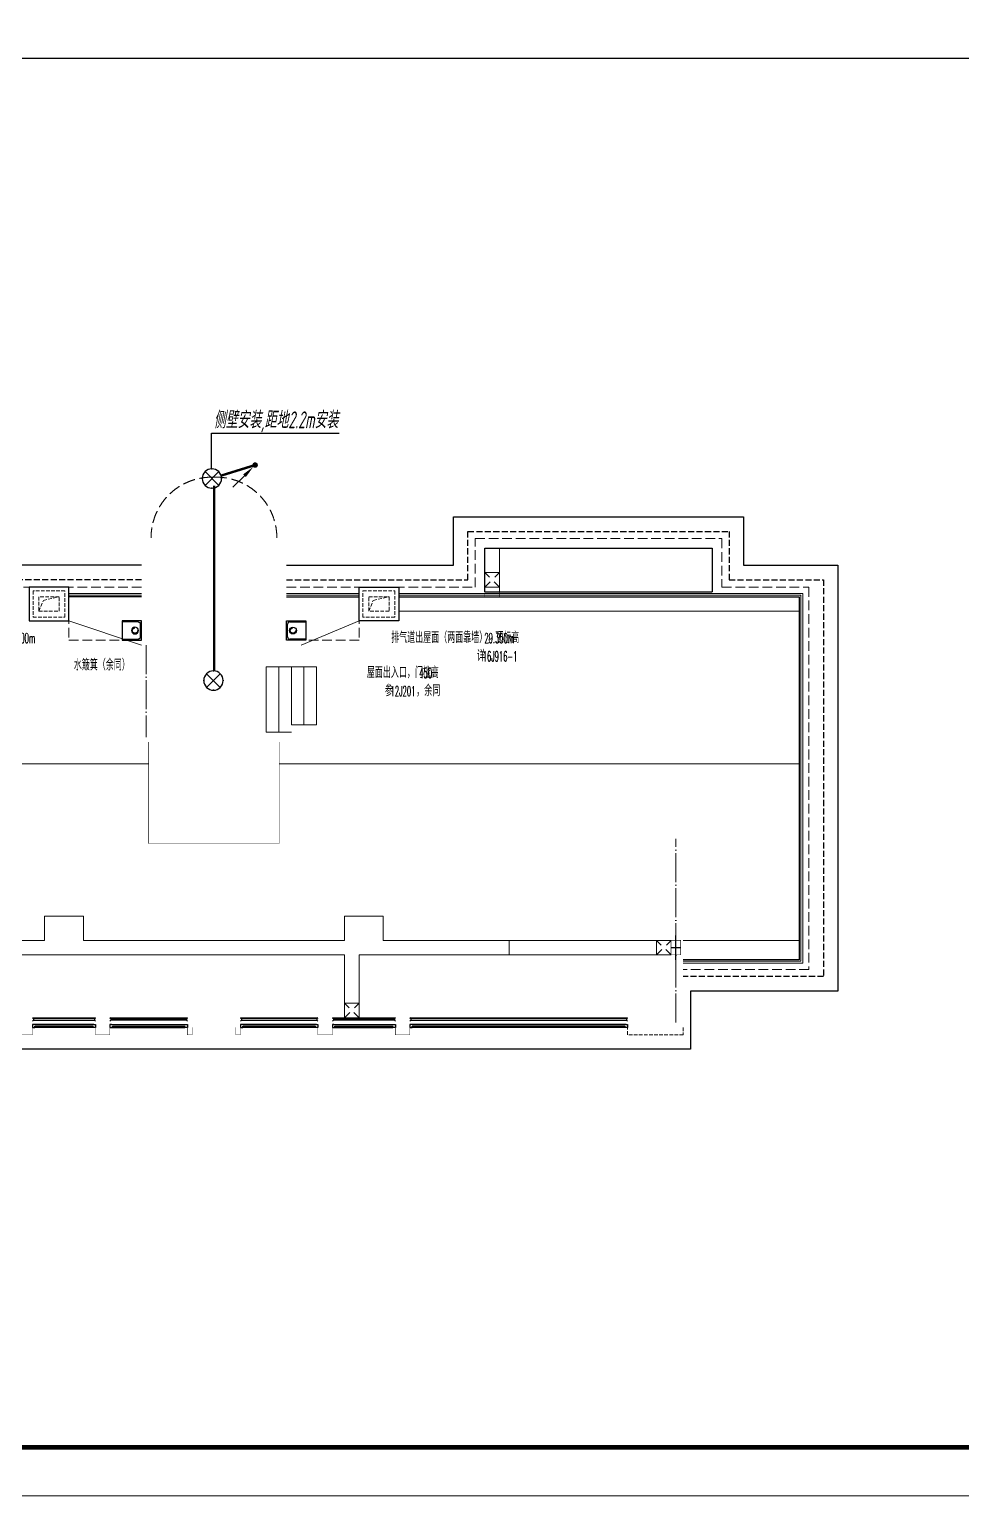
# Model space of a CAD drawing. Extents: x 5031545 to 5313844, y -886381 to -283477.
# Drawn here: x 5109229 to 5128503, y -886381 to -856082 of the extents above; entities that cross this region are included whole.
import ezdxf
from ezdxf.enums import TextEntityAlignment as Align

# ---------------------------------------------------------------- set-up
doc = ezdxf.new("R2010")
doc.units = 0
doc.header["$LTSCALE"] = 1000
doc.header["$MEASUREMENT"] = 0
for name, pattern in [('#P_--_20B1_001_t3$0$DASH', [0.35, 0.25, -0.1]), ('$1$DASH', [0.35, 0.25, -0.1]), ('__DASH', [0.35, 0.25, -0.1]), ('DASH', [0.35, 0.25, -0.1]), ('DOTE', [2.42, 2, -0.2, 0.02, -0.2])]:
    doc.linetypes.add(name, pattern=pattern)
doc.layers.get('0').update_dxf_attribs({"linetype": 'CONTINUOUS'})
for name, color, linetype in [('!!电气', 1, 'CONTINUOUS'), ('$RECOVER_210609100354-0', 7, 'CONTINUOUS'), ('3-栏杆1', 252, 'CONTINUOUS'), ('DIM-照明', 7, 'CONTINUOUS'), ('EQUIP-照明', 3, 'CONTINUOUS'), ('LWIRE', 4, 'CONTINUOUS'), ('ROOF', 183, 'CONTINUOUS'), ('VPIPE-雨水', 4, 'DASH'), ('WIRE-照明', 2, 'CONTINUOUS'), ('机电标识类', 1, 'CONTINUOUS'), ('污水', 3, 'CONTINUOUS'), ('看线', 185, 'CONTINUOUS'), ('管', 193, 'CONTINUOUS'), ('铝合金', 144, 'CONTINUOUS')]:
    doc.layers.add(name, color=color, linetype=linetype)
for name, color, linetype, lineweight in [('DOTE', 19, 'DOTE', 9), ('PUB_TEXT', 7, 'CONTINUOUS', 20), ('STAIR', 252, 'CONTINUOUS', 20), ('图框', 147, 'CONTINUOUS', 20), ('平面-分水线', 189, 'CONTINUOUS', 15), ('平面-排水沟', 86, 'CONTINUOUS', 15), ('平面-栏杆', 56, 'CONTINUOUS', 15), ('平面-看线', 252, 'CONTINUOUS', 15), ('线脚', 6, 'CONTINUOUS', 15)]:
    doc.layers.add(name, color=color, linetype=linetype, lineweight=lineweight)
doc.styles.add('_TCH_DIM', font='SIMPLEX', dxfattribs={"bigfont": 'GBCBIG'})
doc.styles.add('_TEL_DIM', font='simplex.shx', dxfattribs={"width": 0.8, "height": 3.5, "bigfont": 'hztxt.shx'})
doc.styles.add('HZTXT', font='gbeitc.shx', dxfattribs={"width": 0.8, "height": 400, "bigfont": 'hztxt.shx'})
doc.styles.get("Standard").update_dxf_attribs({"font": 'gbenor.shx', "bigfont": 'gbcbig.shx'})

# ---------------------------------------------------------------- blocks, each defined once
blk = doc.blocks.new('R5T6Y7TRF')
at = {"layer": '平面-分水线', "color": 252, "elevation": -134}
blk.add_lwpolyline([(392485, -26438), (392785, -26438), (392785, -26738), (392485, -26738)], close=True, dxfattribs=at)
for points in [[(392485, -26438), (392582, -26534)], [(392485, -26738), (392593, -26629)], [(392676, -26629), (392785, -26738)], [(392688, -26534), (392785, -26438)]]:
    blk.add_lwpolyline(points, dxfattribs=at)
blk = doc.blocks.new('A$C3EB2330C')
at = {"layer": '管'}
for p, q in [((0, 380), (330, 380)), ((380, 330), (380, 70)), ((330, 20), (0, 20))]:
    blk.add_line(p, q, dxfattribs=at)
blk.add_lwpolyline([(400, 400), (400, 0), (0, 0), (0, 400)], close=True, dxfattribs=at)
for centre, start, end in [((330, 330), 0, 90), ((330, 70), 270, 360)]:
    blk.add_arc(centre, 50, start, end, dxfattribs=at)
blk.add_ellipse((267, 200), major_axis=(-49.5, -49.5), ratio=1, start_param=-0.785398, end_param=5.497787, dxfattribs=at)
blk = doc.blocks.new('GDGDGDGRGD')
at = {"linetype": '__DASH', "ltscale": 0.1}
blk.add_wipeout([(428917, 296115), (428717, 296115), (428717, 295815), (428917, 295815)], dxfattribs=at).dxf.layer = '污水'
at = {"layer": '机电标识类', "color": 250, "linetype": 'DASH', "ltscale": 400}
for p, q in [((428817, 295715), (428817, 296215)), ((428917, 295965), (428717, 295965))]:
    blk.add_line(p, q, dxfattribs=at)
at = {"layer": '污水', "linetype": '__DASH', "ltscale": 0.1, "const_width": 10}
blk.add_lwpolyline([(428917, 296115), (428717, 296115), (428717, 295815), (428917, 295815)], close=True, dxfattribs=at)
blk = doc.blocks.new('$equip$00002539')
for p, q in [((-0.354, 0.354), (0.354, -0.354)), ((0.354, 0.354), (-0.354, -0.354))]:
    blk.add_line(p, q)
at = {"const_width": 0.032}
blk.add_lwpolyline([(-0.5, 0, 1), (0.5, 0, 1), (-0.5, 0, 0.911406)], format="xyb", dxfattribs=at)
blk.add_circle((0, 0), 0.5)
for p in [(-0.5, 0), (0, 0.5), (0.5, 0), (0, -0.5)]:
    blk.add_point(p)
at = {"color": 7, "style": '_TEL_DIM', "flags": 1}
blk.add_attdef('A', text='', height=0.00002, dxfattribs=at).set_placement((0, 0), align=Align.MIDDLE_CENTER)
blk = doc.blocks.new('$TelecSys$00000081')
for p, q in [((0.104, 0.104), (0.104, 0.104)), ((-1.15, -1.15), (-0.55, -0.55)), ((-0.104, -0.104), (-0.104, -0.104))]:
    blk.add_line(p, q)
at = {"const_width": 0.142}
blk.add_lwpolyline([(0.071, 0, 1), (-0.071, 0, 1)], format="xyb", close=True, dxfattribs=at)
blk.add_solid([(-0.62, -0.48), (-0.48, -0.62), (-0.1, -0.1)])
at = {"width": 0.8, "flags": 9}
blk.add_attdef('A', (0, 0), '', height=0.00002, rotation=180, dxfattribs=at)

msp = doc.modelspace()

# ---------------------------------------------------------------- linework, layer by layer
at = {"layer": '!!电气', "color": 6}
msp.add_line((5064043.6, -856681), (5137643.6, -856681), dxfattribs=at)
at = {"layer": '!!电气', "color": 7}
msp.add_lwpolyline([(5112996, -865163.4), (5112996, -864428.7), (5115636.9, -864428.7)], dxfattribs=at)
at = {"layer": '$RECOVER_210609100354-0', "color": 252, "const_width": 8}
for points in [[(5114396.1, -870806.3), (5114396.1, -872906.3), (5111696.1, -872906.3), (5111696.1, -870806.3)], [(5108996.1, -876706.3), (5108996.1, -876856.3), (5109296.1, -876856.3), (5109296.1, -876706.3)], [(5110596.1, -876706.3), (5110596.1, -876856.3), (5110896.1, -876856.3), (5110896.1, -876706.3)], [(5115496.1, -876706.3), (5115496.1, -876856.3), (5115196.1, -876856.3), (5115196.1, -876706.3)], [(5117096.1, -876706.3), (5117096.1, -876856.3), (5116796.1, -876856.3), (5116796.1, -876706.3)]]:
    msp.add_lwpolyline(points, dxfattribs=at)
at = {"color": 252}
for points in [[(5110046.1, -867606.3), (5109226.1, -867606.3), (5109226.1, -868306.3), (5110046.1, -868306.3)], [(5116046.1, -867606.3), (5116866.1, -867606.3), (5116866.1, -868306.3), (5116046.1, -868306.3)]]:
    msp.add_lwpolyline(points, close=True, dxfattribs=at)
at = {"color": 252, "const_width": 8}
for points in [[(5112496.1, -876706.3), (5112496.1, -876856.3), (5112596.1, -876856.3), (5112596.1, -876706.3)], [(5113596.1, -876706.3), (5113596.1, -876856.3), (5113496.1, -876856.3), (5113496.1, -876706.3)]]:
    msp.add_lwpolyline(points, dxfattribs=at)
at = {"layer": '3-栏杆1', "color": 252}
for p, q in [((5109296.1, -876506.3), (5109316.4, -876524.1)), ((5110575.8, -876524.1), (5109316.4, -876524.1)), ((5109316.4, -876524.1), (5109316.4, -876553.3)), ((5110575.8, -876524.1), (5110596.1, -876506.3)), ((5110596.1, -876506.3), (5110575.8, -876524.1)), ((5110575.8, -876524.1), (5110575.8, -876553.3)), ((5110916.4, -876524.1), (5110896.1, -876506.3)), ((5110896.1, -876506.3), (5110916.4, -876524.1)), ((5110916.4, -876524.1), (5112475.8, -876524.1)), ((5110916.4, -876524.1), (5110916.4, -876553.3)), ((5112475.8, -876524.1), (5112496.1, -876506.3)), ((5112496.1, -876506.3), (5112475.8, -876524.1)), ((5112475.8, -876524.1), (5112475.8, -876553.4)), ((5113616.4, -876524.1), (5113596.1, -876506.3)), ((5113596.1, -876506.3), (5113616.4, -876524.1)), ((5115175.8, -876524.1), (5113616.4, -876524.1)), ((5113616.4, -876524.1), (5113616.4, -876553.4)), ((5115175.8, -876524.1), (5115196.1, -876506.3)), ((5115196.1, -876506.3), (5115175.8, -876524.1)), ((5115175.8, -876524.1), (5115175.8, -876553.4)), ((5115516.4, -876524.1), (5115496.1, -876506.3)), ((5115496.1, -876506.3), (5115516.4, -876524.1)), ((5115516.4, -876524.1), (5116775.8, -876524.1)), ((5115516.4, -876524.1), (5115516.4, -876553.4)), ((5116796.1, -876506.3), (5116775.8, -876524.1)), ((5116775.8, -876524.1), (5116775.8, -876553.4)), ((5117116.4, -876524.1), (5117096.1, -876506.3)), ((5117096.1, -876506.3), (5117116.4, -876524.1)), ((5121575.8, -876524.1), (5117116.4, -876524.1)), ((5117116.4, -876524.1), (5117116.4, -876553.4)), ((5121575.8, -876524.1), (5121596.1, -876506.3)), ((5121596.1, -876506.3), (5121575.8, -876524.1)), ((5121575.8, -876524.1), (5121575.8, -876553.4)), ((5109296.1, -876573.2), (5109316.4, -876553.3)), ((5109316.4, -876553.4), (5110575.8, -876553.4)), ((5110575.8, -876553.3), (5110596.1, -876573.2)), ((5110596.1, -876573.2), (5110575.8, -876553.3)), ((5110916.4, -876553.3), (5110896.1, -876573.2)), ((5110896.1, -876573.2), (5110916.4, -876553.3)), ((5112475.8, -876553.4), (5110916.4, -876553.4)), ((5112496.1, -876573.2), (5112475.8, -876553.4)), ((5113596.1, -876573.2), (5113616.4, -876553.4)), ((5113616.4, -876553.4), (5115175.8, -876553.4)), ((5115175.8, -876553.4), (5115196.1, -876573.2)), ((5115196.1, -876573.2), (5115175.8, -876553.4)), ((5115516.4, -876553.4), (5115496.1, -876573.2)), ((5115496.1, -876573.2), (5115516.4, -876553.4)), ((5116775.8, -876553.4), (5115516.4, -876553.4)), ((5116796.1, -876573.2), (5116775.8, -876553.4)), ((5117096.1, -876573.2), (5117116.4, -876553.4)), ((5117116.4, -876553.4), (5121575.8, -876553.4)), ((5121575.8, -876553.4), (5121596.1, -876573.2)), ((5121596.1, -876573.2), (5121575.8, -876553.4))]:
    msp.add_line(p, q, dxfattribs=at)
at = {"layer": 'DOTE', "color": 252, "linetype": 'DOTE', "ltscale": 0.3}
for p, q in [((5111646.1, -868806.3), (5111646.1, -870706.3)), ((5122596.1, -876606.3), (5122596.1, -872806.3))]:
    msp.add_line(p, q, dxfattribs=at)
at = {"layer": 'ROOF', "color": 252, "ltscale": 0.8}
for p, q in [((5118646.1, -867706.3), (5123346.1, -867706.3)), ((5118646.1, -867806.3), (5123346.1, -867806.3))]:
    msp.add_line(p, q, dxfattribs=at)
for points in [[(5111546.1, -867156.3), (5108096.1, -867156.3), (5108096.1, -866156.3), (5102096.1, -866156.3), (5102096.1, -867156.3), (5100846.1, -867156.3)], [(5114546.1, -867156.3), (5117996.1, -867156.3), (5117996.1, -866156.3), (5123996.1, -866156.3), (5123996.1, -867156.3), (5125946.1, -867156.3), (5125946.1, -875956.3), (5122896.1, -875956.3)], [(5118646.1, -867706.3), (5118646.1, -866806.3), (5123346.1, -866806.3), (5123346.1, -867706.3)], [(5111546.1, -867806.3), (5110046.1, -867806.3)], [(5114546.1, -867806.3), (5116046.1, -867806.3)], [(5116866.1, -867806.3), (5118646.1, -867806.3)]]:
    msp.add_lwpolyline(points, dxfattribs=at)
at = {"layer": 'STAIR', "color": 252}
msp.add_line((5114646.1, -870456.3), (5114646.1, -869256.3), dxfattribs=at)
at = {"layer": 'STAIR', "color": 252, "linetype": 'DASH'}
msp.add_lwpolyline([(5114346.1, -866586.3, 0.4142136), (5113096.1, -865336.3), (5112996.1, -865336.3, 0.4142136), (5111746.1, -866586.3)], format="xyb", dxfattribs=at)
at = {"layer": 'STAIR', "color": 252}
for points in [[(5114386.1, -869256.3), (5114126.1, -869256.3), (5114126.1, -870606.3), (5114386.1, -870606.3)], [(5114646.1, -869256.3), (5114386.1, -869256.3), (5114386.1, -870606.3), (5114646.1, -870606.3)], [(5114646.1, -869256.3), (5114906.1, -869256.3), (5114906.1, -870456.3), (5114646.1, -870456.3)], [(5114906.1, -869256.3), (5115166.1, -869256.3), (5115166.1, -870456.3), (5114906.1, -870456.3)]]:
    msp.add_lwpolyline(points, dxfattribs=at)
at = {"layer": 'VPIPE-雨水', "color": 252}
for centre in [(5111413.6, -868506.3), (5114678.6, -868506.3)]:
    msp.add_circle(centre, 55, dxfattribs=at)
at = {"layer": 'WIRE-照明', "color": 2, "const_width": 50}
for points in [[(5113193.9, -865303.9), (5113897.5, -865085.5)], [(5113049.5, -869338.8), (5113049.5, -865509.6)]]:
    msp.add_lwpolyline(points, dxfattribs=at)
at = {"layer": '平面-排水沟', "color": 252}
for p, q in [((5118946.1, -866806.3), (5118946.1, -867706.3)), ((5110046.1, -868306.3), (5111546.1, -868806.3)), ((5116046.1, -868306.3), (5114846.1, -868806.3)), ((5116866.1, -868106.3), (5125146.1, -868106.3)), ((5111696.1, -871256.3), (5100846.1, -871256.3)), ((5114396.1, -871256.3), (5125146.1, -871256.3)), ((5109546.1, -874906.2), (5100845.8, -874906.2)), ((5115746.1, -874906.3), (5110346.1, -874906.2)), ((5119146.1, -875206.3), (5119146.1, -874906.3)), ((5122746.1, -874907.1), (5125146.2, -874907.1)), ((5115746.1, -875206.2), (5100846.1, -875206.1)), ((5116046.1, -875206.2), (5116046.1, -876506.3))]:
    msp.add_line(p, q, dxfattribs=at)
for points in [[(5109546.1, -874906.3), (5109546.1, -874406.3), (5110346.1, -874406.3), (5110346.1, -874906.3)], [(5115746.1, -874906.3), (5115746.1, -874406.3), (5116546.1, -874406.3), (5116546.1, -874906.3)], [(5115746.1, -876506.3), (5115746.1, -875206.2)]]:
    msp.add_lwpolyline(points, dxfattribs=at)
at = {"layer": '平面-栏杆', "color": 252}
for points in [[(5111546.1, -867736.3), (5110046.1, -867736.3)], [(5114546.1, -867736.3), (5116046.1, -867736.3)], [(5111546.1, -867776.3), (5110046.1, -867776.3)], [(5114546.1, -867776.3), (5116046.1, -867776.3)]]:
    msp.add_lwpolyline(points, dxfattribs=at)
at = {"layer": '平面-看线', "color": 252}
for p, q in [((5110596.1, -876506.3), (5109296.1, -876506.3)), ((5110896.1, -876506.3), (5112496.1, -876506.3)), ((5115196.1, -876506.3), (5113596.1, -876506.3)), ((5115496.1, -876506.3), (5116796.1, -876506.3)), ((5117096.1, -876506.3), (5121596.1, -876506.3))]:
    msp.add_line(p, q, dxfattribs=at)
at = {"layer": '平面-看线', "color": 252, "linetype": 'DASH', "ltscale": 0.8}
for points in [[(5111546.1, -867606.3), (5107646.1, -867606.3), (5107646.1, -866606.3), (5102546.1, -866606.3), (5102546.1, -867606.3), (5100846.1, -867606.3)], [(5114546.1, -867606.3), (5118446.1, -867606.3), (5118446.1, -866606.3), (5123546.1, -866606.3), (5123546.1, -867606.3), (5125346.1, -867606.3), (5125346.1, -875506.3), (5122746.1, -875506.3)], [(5110046.1, -867606.3), (5110046.1, -868706.3), (5111546.1, -868706.3)], [(5116046.1, -867606.3), (5116046.1, -868706.3), (5114846.1, -868706.3)]]:
    msp.add_lwpolyline(points, dxfattribs=at)
at = {"layer": '平面-看线', "color": 252, "linetype": 'DASH', "ltscale": 0.3}
msp.add_lwpolyline([(5122746.1, -876706.3), (5122746.1, -876856.3), (5121596.1, -876856.3), (5121596.1, -876706.3)], dxfattribs=at)
at = {"layer": '污水', "color": 252, "linetype": '__DASH', "ltscale": 0.1, "const_width": 10}
msp.add_lwpolyline([(5118946.1, -867706.3), (5118946.1, -867806.4), (5118646.1, -867806.4), (5118646.1, -867706.3)], close=True, dxfattribs=at)
at = {"layer": '看线', "color": 252, "linetype": '#P_--_20B1_001_t3$0$DASH', "ltscale": 0.5}
for points in [[(5111546.1, -867456.3), (5107796.1, -867456.3), (5107796.1, -866456.3), (5102396.1, -866456.3), (5102396.1, -867456.3), (5100846.1, -867456.3)], [(5114546.1, -867456.3), (5118296.1, -867456.3), (5118296.1, -866456.3), (5123696.1, -866456.3), (5123696.1, -867456.3), (5125646.1, -867456.3), (5125646.1, -875656.3), (5122746.1, -875656.3)]]:
    msp.add_lwpolyline(points, dxfattribs=at)
at = {"layer": '看线', "color": 252}
msp.add_lwpolyline([(5122896.1, -875956.3), (5122896.1, -877156.3), (5103196.1, -877156.3), (5103196.1, -875656.3), (5100846.1, -875656.3)], dxfattribs=at)
at = {"layer": '线脚', "color": 252, "linetype": '$1$DASH', "ltscale": 0.3}
for points in [[(5109966.1, -867686.3), (5109306.1, -867686.3), (5109306.1, -868226.3), (5109966.1, -868226.3)], [(5116126.1, -867686.3), (5116786.1, -867686.3), (5116786.1, -868226.3), (5116126.1, -868226.3)], [(5109846.1, -867806.3), (5109426.1, -867806.3), (5109426.1, -868106.3), (5109846.1, -868106.3)], [(5116246.1, -867806.3), (5116666.1, -867806.3), (5116666.1, -868106.3), (5116246.1, -868106.3)]]:
    msp.add_lwpolyline(points, close=True, dxfattribs=at)
for points in [[(5109426.1, -868106.3), (5109519.6, -867881.9), (5109846.1, -867806.3)], [(5116246.1, -868106.3), (5116339.6, -867881.9), (5116666.1, -867806.3)]]:
    msp.add_lwpolyline(points, dxfattribs=at)
at = {"layer": '铝合金', "color": 252}
for points in [[(5109326.1, -876646.3), (5109296.1, -876646.3), (5109296.1, -876706.3), (5109346.1, -876706.3), (5109346.1, -876676.3)], [(5109296.1, -876676.3), (5109296.1, -876706.3), (5109346.1, -876706.3), (5109346.1, -876696.3), (5109346.1, -876696.3), (5109346.1, -876676.3)], [(5110566.1, -876646.3), (5109326.1, -876646.3)], [(5110546.1, -876676.3), (5109346.1, -876676.3)], [(5110546.1, -876706.3), (5109346.1, -876706.3)], [(5110566.1, -876646.3), (5110596.1, -876646.3), (5110596.1, -876706.3), (5110546.1, -876706.3), (5110546.1, -876676.3)], [(5110596.1, -876676.3), (5110596.1, -876706.3), (5110546.1, -876706.3), (5110546.1, -876696.3), (5110546.1, -876696.3), (5110546.1, -876676.3)], [(5110926.1, -876646.3), (5110896.1, -876646.3), (5110896.1, -876706.3), (5110946.1, -876706.3), (5110946.1, -876676.3)], [(5110896.1, -876676.3), (5110896.1, -876706.3), (5110946.1, -876706.3), (5110946.1, -876696.3), (5110946.1, -876696.3), (5110946.1, -876676.3)], [(5110926.1, -876646.3), (5112466.1, -876646.3)], [(5110946.1, -876676.3), (5112446.1, -876676.3)], [(5110946.1, -876706.3), (5112446.1, -876706.3)], [(5112466.1, -876646.3), (5112496.1, -876646.3), (5112496.1, -876706.3), (5112446.1, -876706.3), (5112446.1, -876676.3)], [(5112496.1, -876676.3), (5112496.1, -876706.3), (5112446.1, -876706.3), (5112446.1, -876696.3), (5112446.1, -876696.3), (5112446.1, -876676.3)], [(5113626.1, -876646.3), (5113596.1, -876646.3), (5113596.1, -876706.3), (5113646.1, -876706.3), (5113646.1, -876676.3)], [(5113596.1, -876676.3), (5113596.1, -876706.3), (5113646.1, -876706.3), (5113646.1, -876696.3), (5113646.1, -876696.3), (5113646.1, -876676.3)], [(5115166.1, -876646.3), (5113626.1, -876646.3)], [(5115146.1, -876676.3), (5113646.1, -876676.3)], [(5115146.1, -876706.3), (5113646.1, -876706.3)], [(5115166.1, -876646.3), (5115196.1, -876646.3), (5115196.1, -876706.3), (5115146.1, -876706.3), (5115146.1, -876676.3)], [(5115196.1, -876676.3), (5115196.1, -876706.3), (5115146.1, -876706.3), (5115146.1, -876696.3), (5115146.1, -876696.3), (5115146.1, -876676.3)], [(5115526.1, -876646.3), (5115496.1, -876646.3), (5115496.1, -876706.3), (5115546.1, -876706.3), (5115546.1, -876676.3)], [(5115496.1, -876676.3), (5115496.1, -876706.3), (5115546.1, -876706.3), (5115546.1, -876696.3), (5115546.1, -876696.3), (5115546.1, -876676.3)], [(5115526.1, -876646.3), (5116766.1, -876646.3)], [(5115546.1, -876676.3), (5116746.1, -876676.3)], [(5115546.1, -876706.3), (5116746.1, -876706.3)], [(5116766.1, -876646.3), (5116796.1, -876646.3), (5116796.1, -876706.3), (5116746.1, -876706.3), (5116746.1, -876676.3)], [(5116796.1, -876676.3), (5116796.1, -876706.3), (5116746.1, -876706.3), (5116746.1, -876696.3), (5116746.1, -876696.3), (5116746.1, -876676.3)], [(5117126.1, -876646.3), (5117096.1, -876646.3), (5117096.1, -876706.3), (5117146.1, -876706.3), (5117146.1, -876676.3)], [(5117096.1, -876676.3), (5117096.1, -876706.3), (5117146.1, -876706.3), (5117146.1, -876696.3), (5117146.1, -876696.3), (5117146.1, -876676.3)], [(5121566.1, -876646.3), (5117126.1, -876646.3)], [(5121546.1, -876676.3), (5117146.1, -876676.3)], [(5121546.1, -876706.3), (5117146.1, -876706.3)], [(5121566.1, -876646.3), (5121596.1, -876646.3), (5121596.1, -876706.3), (5121546.1, -876706.3), (5121546.1, -876676.3)], [(5121596.1, -876676.3), (5121596.1, -876706.3), (5121546.1, -876706.3), (5121546.1, -876696.3), (5121546.1, -876696.3), (5121546.1, -876676.3)]]:
    msp.add_lwpolyline(points, dxfattribs=at)

# ---------------------------------------------------------------- block references
at = {"color": 252, "xscale": -1}
for p in [(5511431, -840868.7, 134.4), (5514981, -848468.7, 134.4)]:
    msp.add_blockref('R5T6Y7TRF', p, dxfattribs=at)
at = {"color": 252, "xscale": -1, "rotation": 359.9999999994904}
msp.add_blockref('R5T6Y7TRF', (5508531, -849768.7, 134.4), dxfattribs=at)
at = {"layer": 'EQUIP-照明', "color": 2, "xscale": -400, "yscale": 400, "zscale": 400, "rotation": 0.003077097349324376}
for p in [(5113002.9, -865363.2), (5113036.2, -869537.9)]:
    msp.add_blockref('$equip$00002539', p, dxfattribs=at)
at = {"layer": 'LWIRE', "color": 1, "xscale": 400, "yscale": 400, "zscale": 400}
msp.add_blockref('$TelecSys$00000081', (5113897.5, -865085.5), dxfattribs=at)
at = {"layer": '管', "color": 252, "xscale": -1, "rotation": 180}
msp.add_blockref('A$C3EB2330C', (5111146.1, -868306.3), dxfattribs=at)
at = {"layer": '管', "color": 252, "rotation": 180}
msp.add_blockref('A$C3EB2330C', (5114946.1, -868306.3), dxfattribs=at)

# ---------------------------------------------------------------- texts
at = {"layer": 'DIM-照明', "style": 'HZTXT', "width": 0.7}
msp.add_text('侧壁安装,距地2.2m安装', height=350, dxfattribs=at).set_placement((5113040.3, -864326.3))
at = {"layer": 'PUB_TEXT', "color": 252, "style": '_TCH_DIM'}
for s, height, width, p in [('28.300m', 208.25, 0.494118, (5108735.5, -868764.9)), ('排气道出屋面（两面靠墙），顶标高', 236.312, 0.7, (5116709.9, -868764.9)), ('29.350m', 208.25, 0.494118, (5118636.5, -868764.9)), ('详', 236.3, 0.7, (5118481.8, -869142.2)), ('16J916-1', 208.25, 0.494118, (5118602.2, -869142.2)), ('水簸箕（余同）', 236.31, 0.7, (5110149.1, -869329.4)), ('屋面出入口，门槛高', 236.31, 0.7, (5116207.3, -869486.5)), ('450', 208.25, 0.494118, (5117291.1, -869486.5)), ('参', 236.3, 0.7, (5116577.7, -869861.2)), ('12J201', 208.25, 0.494118, (5116698.1, -869861.2)), ('，余同', 236.31, 0.7, (5117227.3, -869861.2))]:
    msp.add_text(s, height=height, dxfattribs=dict(at, width=width)).set_placement(p)

# ---------------------------------------------------------------- next in the draw order: block references
at = {"color": 252, "xscale": -1}
msp.add_blockref('GDGDGDGRGD', (5551412.4, -1171022.2), dxfattribs=at)

# ---------------------------------------------------------------- next in the draw order: linework, layer by layer
at = {"layer": 'ROOF', "color": 252, "ltscale": 0.8}
msp.add_lwpolyline([(5123346.1, -867806.3), (5125146.1, -867806.3), (5125146.1, -875306.3), (5122746.1, -875306.3)], dxfattribs=at)
at = {"layer": '图框'}
msp.add_lwpolyline([(5061543.6, -826981), (5145643.6, -826981), (5145643.6, -886381), (5061543.6, -886381)], close=True, dxfattribs=at)
at = {"layer": '图框', "const_width": 100}
msp.add_lwpolyline([(5144643.6, -885381), (5144643.6, -827981), (5064043.6, -827981), (5064043.6, -885381)], close=True, dxfattribs=at)
at = {"layer": '平面-排水沟', "color": 252}
for p, q in [((5122495.8, -874906.3), (5116546.1, -874906.3)), ((5122496.1, -875206.3), (5116046.1, -875206.2))]:
    msp.add_line(p, q, dxfattribs=at)
at = {"layer": '平面-栏杆', "color": 252}
for points in [[(5116866.1, -867736.3), (5125216.1, -867736.3), (5125216.1, -875376.3), (5122746.1, -875376.3)], [(5116866.1, -867776.3), (5125176.1, -867776.3), (5125176.1, -875336.3), (5122746.1, -875336.3)]]:
    msp.add_lwpolyline(points, dxfattribs=at)

doc.saveas('drawing.dxf')
